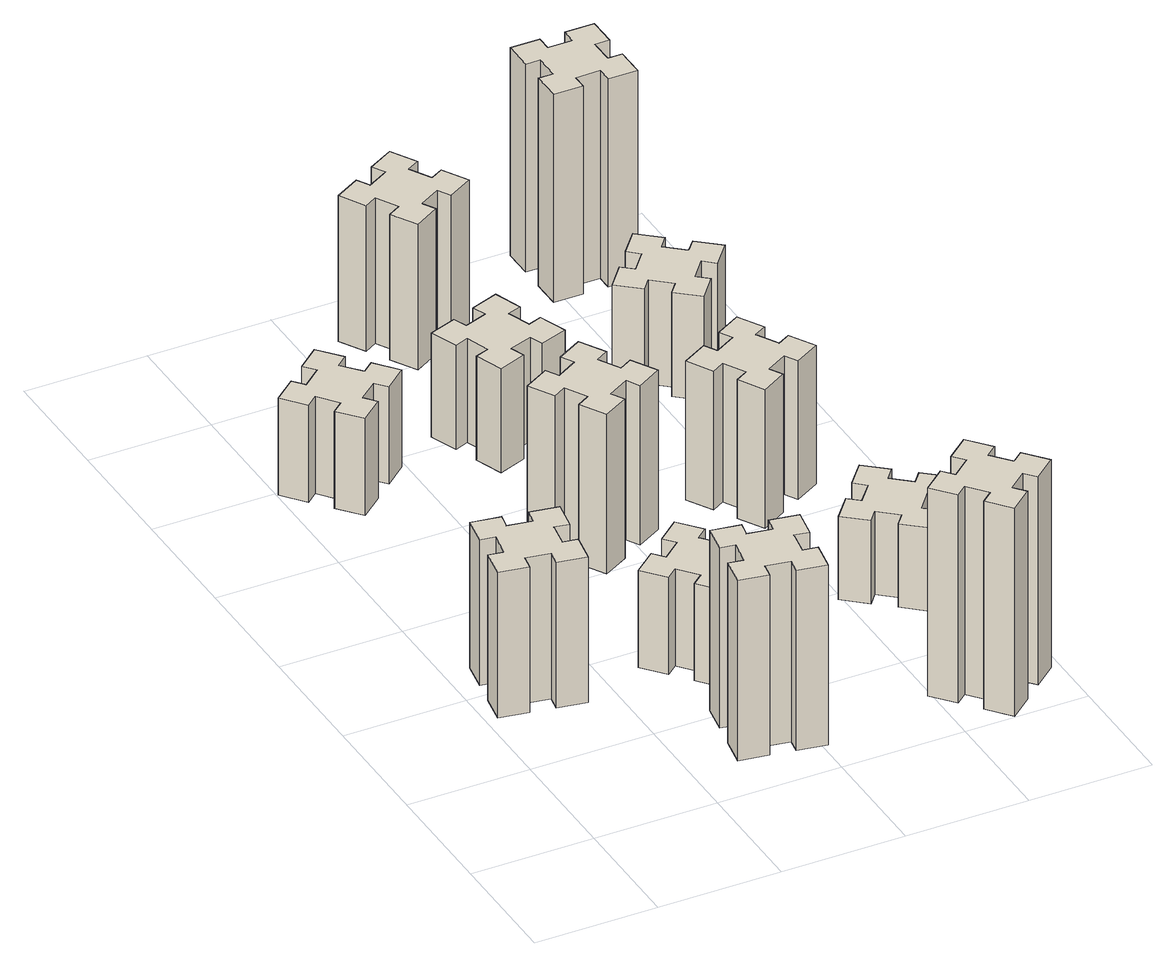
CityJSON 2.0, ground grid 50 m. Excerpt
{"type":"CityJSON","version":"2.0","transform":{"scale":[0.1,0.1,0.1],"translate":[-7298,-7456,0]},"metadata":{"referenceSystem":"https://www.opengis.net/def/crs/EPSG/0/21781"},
"CityObjects":{
"building1":{"type":"Building","attributes":{"class":"1000","function":"1000","usage":"1000","yearOfConstruction":2016,"roofType":"1000","measuredHeight":63,"storeysAboveGround":30,"storeysBelowGround":0},"geometry":[{"type":"Solid","lod":"1","boundaries":[[[[0,1,2,3,4,5,6,7,8,9,10,11,12,13,14,15,16,17,18,19]],[[17,16,20,21]],[[16,15,22,20]],[[15,14,23,22]],[[14,13,24,23]],[[13,12,25,24]],[[12,11,26,25]],[[11,10,27,26]],[[10,9,28,27]],[[9,8,29,28]],[[8,7,30,29]],[[7,6,31,30]],[[6,5,32,31]],[[5,4,33,32]],[[4,3,34,33]],[[3,2,35,34]],[[2,1,36,35]],[[1,0,37,36]],[[0,19,38,37]],[[19,18,39,38]],[[18,17,21,39]],[[24,25,26,27,28,29,30,31,32,33,34,35,36,37,38,39,21,20,22,23]]]]}]},
"building2":{"type":"Building","attributes":{"class":"1000","function":"1000","usage":"1000","yearOfConstruction":2016,"roofType":"1000","measuredHeight":42,"storeysAboveGround":30,"storeysBelowGround":0},"geometry":[{"type":"Solid","lod":"1","boundaries":[[[[40,41,42,43,44,45,46,47,48,49,50,51,52,53,54,55,56,57,58,59]],[[57,56,60,61]],[[56,55,62,60]],[[55,54,63,62]],[[54,53,64,63]],[[53,52,65,64]],[[52,51,66,65]],[[51,50,67,66]],[[50,49,68,67]],[[49,48,69,68]],[[48,47,70,69]],[[47,46,71,70]],[[46,45,72,71]],[[45,44,73,72]],[[44,43,74,73]],[[43,42,75,74]],[[42,41,76,75]],[[41,40,77,76]],[[40,59,78,77]],[[59,58,79,78]],[[58,57,61,79]],[[64,65,66,67,68,69,70,71,72,73,74,75,76,77,78,79,61,60,62,63]]]]}]},
"building3":{"type":"Building","attributes":{"class":"1000","function":"1000","usage":"1000","yearOfConstruction":2016,"roofType":"1000","measuredHeight":78,"storeysAboveGround":30,"storeysBelowGround":0},"geometry":[{"type":"Solid","lod":"1","boundaries":[[[[80,81,82,83,84,85,86,87,88,89,90,91,92,93,94,95,96,97,98,99]],[[97,96,100,101]],[[96,95,102,100]],[[95,94,103,102]],[[94,93,104,103]],[[93,92,105,104]],[[92,91,106,105]],[[91,90,107,106]],[[90,89,108,107]],[[89,88,109,108]],[[88,87,110,109]],[[87,86,111,110]],[[86,85,112,111]],[[85,84,113,112]],[[84,83,114,113]],[[83,82,115,114]],[[82,81,116,115]],[[81,80,117,116]],[[80,99,118,117]],[[99,98,119,118]],[[98,97,101,119]],[[104,105,106,107,108,109,110,111,112,113,114,115,116,117,118,119,101,100,102,103]]]]}]},
"building4":{"type":"Building","attributes":{"class":"1000","function":"1000","usage":"1000","yearOfConstruction":2016,"roofType":"1000","measuredHeight":42,"storeysAboveGround":30,"storeysBelowGround":0},"geometry":[{"type":"Solid","lod":"1","boundaries":[[[[120,121,122,123,124,125,126,127,128,129,130,131,132,133,134,135,136,137,138,139]],[[137,136,140,141]],[[136,135,142,140]],[[135,134,143,142]],[[134,133,144,143]],[[133,132,145,144]],[[132,131,146,145]],[[131,130,147,146]],[[130,129,148,147]],[[129,128,149,148]],[[128,127,150,149]],[[127,126,151,150]],[[126,125,152,151]],[[125,124,153,152]],[[124,123,154,153]],[[123,122,155,154]],[[122,121,156,155]],[[121,120,157,156]],[[120,139,158,157]],[[139,138,159,158]],[[138,137,141,159]],[[144,145,146,147,148,149,150,151,152,153,154,155,156,157,158,159,141,140,142,143]]]]}]},
"building5":{"type":"Building","attributes":{"class":"1000","function":"1000","usage":"1000","yearOfConstruction":2016,"roofType":"1000","measuredHeight":69,"storeysAboveGround":30,"storeysBelowGround":0},"geometry":[{"type":"Solid","lod":"1","boundaries":[[[[160,161,162,163,164,165,166,167,168,169,170,171,172,173,174,175,176,177,178,179]],[[177,176,180,181]],[[176,175,182,180]],[[175,174,183,182]],[[174,173,184,183]],[[173,172,185,184]],[[172,171,186,185]],[[171,170,187,186]],[[170,169,188,187]],[[169,168,189,188]],[[168,167,190,189]],[[167,166,191,190]],[[166,165,192,191]],[[165,164,193,192]],[[164,163,194,193]],[[163,162,195,194]],[[162,161,196,195]],[[161,160,197,196]],[[160,179,198,197]],[[179,178,199,198]],[[178,177,181,199]],[[184,185,186,187,188,189,190,191,192,193,194,195,196,197,198,199,181,180,182,183]]]]}]},
"building6":{"type":"Building","attributes":{"class":"1000","function":"1000","usage":"1000","yearOfConstruction":2016,"roofType":"1000","measuredHeight":45,"storeysAboveGround":30,"storeysBelowGround":0},"geometry":[{"type":"Solid","lod":"1","boundaries":[[[[200,201,202,203,204,205,206,207,208,209,210,211,212,213,214,215,216,217,218,219]],[[217,216,220,221]],[[216,215,222,220]],[[215,214,223,222]],[[214,213,224,223]],[[213,212,225,224]],[[212,211,226,225]],[[211,210,227,226]],[[210,209,228,227]],[[209,208,229,228]],[[208,207,230,229]],[[207,206,231,230]],[[206,205,232,231]],[[205,204,233,232]],[[204,203,234,233]],[[203,202,235,234]],[[202,201,236,235]],[[201,200,237,236]],[[200,219,238,237]],[[219,218,239,238]],[[218,217,221,239]],[[224,225,226,227,228,229,230,231,232,233,234,235,236,237,238,239,221,220,222,223]]]]}]},
"building7":{"type":"Building","attributes":{"class":"1000","function":"1000","usage":"1000","yearOfConstruction":2016,"roofType":"1000","measuredHeight":90,"storeysAboveGround":30,"storeysBelowGround":0},"geometry":[{"type":"Solid","lod":"1","boundaries":[[[[240,241,242,243,244,245,246,247,248,249,250,251,252,253,254,255,256,257,258,259]],[[257,256,260,261]],[[256,255,262,260]],[[255,254,263,262]],[[254,253,264,263]],[[253,252,265,264]],[[252,251,266,265]],[[251,250,267,266]],[[250,249,268,267]],[[249,248,269,268]],[[248,247,270,269]],[[247,246,271,270]],[[246,245,272,271]],[[245,244,273,272]],[[244,243,274,273]],[[243,242,275,274]],[[242,241,276,275]],[[241,240,277,276]],[[240,259,278,277]],[[259,258,279,278]],[[258,257,261,279]],[[264,265,266,267,268,269,270,271,272,273,274,275,276,277,278,279,261,260,262,263]]]]}]},
"building8":{"type":"Building","attributes":{"class":"1000","function":"1000","usage":"1000","yearOfConstruction":2016,"roofType":"1000","measuredHeight":63,"storeysAboveGround":30,"storeysBelowGround":0},"geometry":[{"type":"Solid","lod":"1","boundaries":[[[[280,281,282,283,284,285,286,287,288,289,290,291,292,293,294,295,296,297,298,299]],[[297,296,300,301]],[[296,295,302,300]],[[295,294,303,302]],[[294,293,304,303]],[[293,292,305,304]],[[292,291,306,305]],[[291,290,307,306]],[[290,289,308,307]],[[289,288,309,308]],[[288,287,310,309]],[[287,286,311,310]],[[286,285,312,311]],[[285,284,313,312]],[[284,283,314,313]],[[283,282,315,314]],[[282,281,316,315]],[[281,280,317,316]],[[280,299,318,317]],[[299,298,319,318]],[[298,297,301,319]],[[304,305,306,307,308,309,310,311,312,313,314,315,316,317,318,319,301,300,302,303]]]]}]},
"building9":{"type":"Building","attributes":{"class":"1000","function":"1000","usage":"1000","yearOfConstruction":2016,"roofType":"1000","measuredHeight":36,"storeysAboveGround":30,"storeysBelowGround":0},"geometry":[{"type":"Solid","lod":"1","boundaries":[[[[320,321,322,323,324,325,326,327,328,329,330,331,332,333,334,335,336,337,338,339]],[[337,336,340,341]],[[336,335,342,340]],[[335,334,343,342]],[[334,333,344,343]],[[333,332,345,344]],[[332,331,346,345]],[[331,330,347,346]],[[330,329,348,347]],[[329,328,349,348]],[[328,327,350,349]],[[327,326,351,350]],[[326,325,352,351]],[[325,324,353,352]],[[324,323,354,353]],[[323,322,355,354]],[[322,321,356,355]],[[321,320,357,356]],[[320,339,358,357]],[[339,338,359,358]],[[338,337,341,359]],[[344,345,346,347,348,349,350,351,352,353,354,355,356,357,358,359,341,340,342,343]]]]}]},
"building10":{"type":"Building","attributes":{"class":"1000","function":"1000","usage":"1000","yearOfConstruction":2016,"roofType":"1000","measuredHeight":60,"storeysAboveGround":30,"storeysBelowGround":0},"geometry":[{"type":"Solid","lod":"1","boundaries":[[[[360,361,362,363,364,365,366,367,368,369,370,371,372,373,374,375,376,377,378,379]],[[377,376,380,381]],[[376,375,382,380]],[[375,374,383,382]],[[374,373,384,383]],[[373,372,385,384]],[[372,371,386,385]],[[371,370,387,386]],[[370,369,388,387]],[[369,368,389,388]],[[368,367,390,389]],[[367,366,391,390]],[[366,365,392,391]],[[365,364,393,392]],[[364,363,394,393]],[[363,362,395,394]],[[362,361,396,395]],[[361,360,397,396]],[[360,379,398,397]],[[379,378,399,398]],[[378,377,381,399]],[[384,385,386,387,388,389,390,391,392,393,394,395,396,397,398,399,381,380,382,383]]]]}]},
"building11":{"type":"Building","attributes":{"class":"1000","function":"1000","usage":"1000","yearOfConstruction":2016,"roofType":"1000","measuredHeight":45,"storeysAboveGround":30,"storeysBelowGround":0},"geometry":[{"type":"Solid","lod":"1","boundaries":[[[[400,401,402,403,404,405,406,407,408,409,410,411,412,413,414,415,416,417,418,419]],[[417,416,420,421]],[[416,415,422,420]],[[415,414,423,422]],[[414,413,424,423]],[[413,412,425,424]],[[412,411,426,425]],[[411,410,427,426]],[[410,409,428,427]],[[409,408,429,428]],[[408,407,430,429]],[[407,406,431,430]],[[406,405,432,431]],[[405,404,433,432]],[[404,403,434,433]],[[403,402,435,434]],[[402,401,436,435]],[[401,400,437,436]],[[400,419,438,437]],[[419,418,439,438]],[[418,417,421,439]],[[424,425,426,427,428,429,430,431,432,433,434,435,436,437,438,439,421,420,422,423]]]]}]},
"building12":{"type":"Building","attributes":{"class":"1000","function":"1000","usage":"1000","yearOfConstruction":2016,"roofType":"1000","measuredHeight":90,"storeysAboveGround":30,"storeysBelowGround":0},"geometry":[{"type":"Solid","lod":"1","boundaries":[[[[440,441,442,443,444,445,446,447,448,449,450,451,452,453,454,455,456,457,458,459]],[[457,456,460,461]],[[456,455,462,460]],[[455,454,463,462]],[[454,453,464,463]],[[453,452,465,464]],[[452,451,466,465]],[[451,450,467,466]],[[450,449,468,467]],[[449,448,469,468]],[[448,447,470,469]],[[447,446,471,470]],[[446,445,472,471]],[[445,444,473,472]],[[444,443,474,473]],[[443,442,475,474]],[[442,441,476,475]],[[441,440,477,476]],[[440,459,478,477]],[[459,458,479,478]],[[458,457,461,479]],[[464,465,466,467,468,469,470,471,472,473,474,475,476,477,478,479,461,460,462,463]]]]}]}
},
"vertices":[
[345,917,0],[362,1015,0],[421,1005,0],[442,1123,0],[324,1144,0],[314,1085,0],[215,1102,0],[226,1161,0],[107,1182,0],[87,1064,0],[146,1054,0],[128,955,0],[69,966,0],[48,847,0],[167,827,0],[177,886,0],[275,868,0],[265,809,0],[383,788,0],[404,907,0],[275,868,630],[265,809,630],[177,886,630],[167,827,630],[48,847,630],[69,966,630],[128,955,630],[146,1054,630],[87,1064,630],[107,1182,630],[226,1161,630],[215,1102,630],[314,1085,630],[324,1144,630],[442,1123,630],[421,1005,630],[362,1015,630],[345,917,630],[404,907,630],[383,788,630],
[278,2349,0],[354,2413,0],[393,2367,0],[485,2444,0],[408,2536,0],[362,2498,0],[297,2574,0],[343,2613,0],[266,2705,0],[174,2628,0],[213,2582,0],[136,2517,0],[98,2563,0],[6,2486,0],[83,2394,0],[129,2433,0],[193,2356,0],[147,2318,0],[224,2226,0],[316,2303,0],[193,2356,420],[147,2318,420],[129,2433,420],[83,2394,420],[6,2486,420],[98,2563,420],[136,2517,420],[213,2582,420],[174,2628,420],[266,2705,420],[343,2613,420],[297,2574,420],[362,2498,420],[408,2536,420],[485,2444,420],[393,2367,420],[354,2413,420],[278,2349,420],[316,2303,420],[224,2226,420],
[786,414,0],[768,315,0],[709,326,0],[688,207,0],[807,187,0],[817,246,0],[915,228,0],[905,169,0],[1023,148,0],[1044,267,0],[985,277,0],[1002,375,0],[1061,365,0],[1082,483,0],[964,504,0],[954,445,0],[855,462,0],[866,521,0],[747,542,0],[727,424,0],[855,462,780],[866,521,780],[954,445,780],[964,504,780],[1082,483,780],[1061,365,780],[1002,375,780],[985,277,780],[1044,267,780],[1023,148,780],[905,169,780],[915,228,780],[817,246,780],[807,187,780],[688,207,780],[709,326,780],[768,315,780],[786,414,780],[727,424,780],[747,542,780],
[918,769,0],[994,833,0],[1033,787,0],[1125,864,0],[1048,956,0],[1002,918,0],[937,994,0],[983,1033,0],[906,1125,0],[814,1048,0],[853,1002,0],[776,937,0],[738,983,0],[646,906,0],[723,814,0],[769,853,0],[833,776,0],[787,738,0],[864,646,0],[956,723,0],[833,776,420],[787,738,420],[769,853,420],[723,814,420],[646,906,420],[738,983,420],[776,937,420],[853,1002,420],[814,1048,420],[906,1125,420],[983,1033,420],[937,994,420],[1002,918,420],[1048,956,420],[1125,864,420],[1033,787,420],[994,833,420],[918,769,420],[956,723,420],[864,646,420],
[897,1605,0],[984,1655,0],[1014,1603,0],[1118,1663,0],[1058,1767,0],[1006,1737,0],[956,1824,0],[1008,1854,0],[948,1958,0],[844,1898,0],[874,1846,0],[787,1796,0],[757,1848,0],[653,1788,0],[713,1684,0],[765,1714,0],[815,1627,0],[763,1597,0],[823,1493,0],[927,1553,0],[815,1627,690],[763,1597,690],[765,1714,690],[713,1684,690],[653,1788,690],[757,1848,690],[787,1796,690],[874,1846,690],[844,1898,690],[948,1958,690],[1008,1854,690],[956,1824,690],[1006,1737,690],[1058,1767,690],[1118,1663,690],[1014,1603,690],[984,1655,690],[897,1605,690],[927,1553,690],[823,1493,690],
[876,2345,0],[970,2379,0],[990,2323,0],[1103,2364,0],[1062,2477,0],[1006,2456,0],[972,2550,0],[1028,2570,0],[987,2683,0],[874,2642,0],[895,2586,0],[801,2552,0],[780,2608,0],[667,2567,0],[709,2454,0],[765,2475,0],[799,2381,0],[743,2360,0],[784,2247,0],[897,2289,0],[799,2381,450],[743,2360,450],[765,2475,450],[709,2454,450],[667,2567,450],[780,2608,450],[801,2552,450],[895,2586,450],[874,2642,450],[987,2683,450],[1028,2570,450],[972,2550,450],[1006,2456,450],[1062,2477,450],[1103,2364,450],[990,2323,450],[970,2379,450],[876,2345,450],[897,2289,450],[784,2247,450],
[1758,129,0],[1834,193,0],[1873,147,0],[1965,224,0],[1888,316,0],[1842,278,0],[1777,354,0],[1823,393,0],[1746,485,0],[1654,408,0],[1693,362,0],[1616,297,0],[1578,343,0],[1486,266,0],[1563,174,0],[1609,213,0],[1673,136,0],[1627,98,0],[1704,6,0],[1796,83,0],[1673,136,900],[1627,98,900],[1609,213,900],[1563,174,900],[1486,266,900],[1578,343,900],[1616,297,900],[1693,362,900],[1654,408,900],[1746,485,900],[1823,393,900],[1777,354,900],[1842,278,900],[1888,316,900],[1965,224,900],[1873,147,900],[1834,193,900],[1758,129,900],[1796,83,900],[1704,6,900],
[1006,3217,0],[956,3304,0],[1008,3334,0],[948,3438,0],[844,3378,0],[874,3326,0],[787,3276,0],[757,3328,0],[653,3268,0],[713,3164,0],[765,3194,0],[815,3107,0],[763,3077,0],[823,2973,0],[927,3033,0],[897,3085,0],[984,3135,0],[1014,3083,0],[1118,3143,0],[1058,3247,0],[984,3135,630],[1014,3083,630],[897,3085,630],[927,3033,630],[823,2973,630],[763,3077,630],[815,3107,630],[765,3194,630],[713,3164,630],[653,3268,630],[757,3328,630],[787,3276,630],[874,3326,630],[844,3378,630],[948,3438,630],[1008,3334,630],[956,3304,630],[1006,3217,630],[1058,3247,630],[1118,3143,630],
[1777,876,0],[1842,953,0],[1888,914,0],[1965,1006,0],[1873,1083,0],[1834,1037,0],[1758,1102,0],[1796,1148,0],[1704,1225,0],[1627,1133,0],[1673,1094,0],[1609,1018,0],[1563,1056,0],[1486,964,0],[1578,887,0],[1616,933,0],[1693,869,0],[1654,823,0],[1746,746,0],[1823,838,0],[1693,869,360],[1654,823,360],[1616,933,360],[1578,887,360],[1486,964,360],[1563,1056,360],[1609,1018,360],[1673,1094,360],[1627,1133,360],[1704,1225,360],[1796,1148,360],[1758,1102,360],[1834,1037,360],[1873,1083,360],[1965,1006,360],[1888,914,360],[1842,953,360],[1777,876,360],[1823,838,360],[1746,746,360],
[1514,1846,0],[1427,1796,0],[1397,1848,0],[1293,1788,0],[1353,1684,0],[1405,1714,0],[1455,1627,0],[1403,1597,0],[1463,1493,0],[1567,1553,0],[1537,1605,0],[1624,1655,0],[1654,1603,0],[1758,1663,0],[1698,1767,0],[1646,1737,0],[1596,1824,0],[1648,1854,0],[1588,1958,0],[1484,1898,0],[1596,1824,600],[1648,1854,600],[1646,1737,600],[1698,1767,600],[1758,1663,600],[1654,1603,600],[1624,1655,600],[1537,1605,600],[1567,1553,600],[1463,1493,600],[1403,1597,600],[1455,1627,600],[1405,1714,600],[1353,1684,600],[1293,1788,600],[1397,1848,600],[1427,1796,600],[1514,1846,600],[1484,1898,600],[1588,1958,600],
[1734,2617,0],[1658,2682,0],[1696,2728,0],[1604,2805,0],[1527,2713,0],[1573,2674,0],[1509,2598,0],[1463,2636,0],[1386,2544,0],[1478,2467,0],[1516,2513,0],[1593,2449,0],[1554,2403,0],[1646,2326,0],[1723,2418,0],[1677,2456,0],[1742,2533,0],[1788,2494,0],[1865,2586,0],[1773,2663,0],[1742,2533,450],[1788,2494,450],[1677,2456,450],[1723,2418,450],[1646,2326,450],[1554,2403,450],[1593,2449,450],[1516,2513,450],[1478,2467,450],[1386,2544,450],[1463,2636,450],[1509,2598,450],[1573,2674,450],[1527,2713,450],[1604,2805,450],[1696,2728,450],[1658,2682,450],[1734,2617,450],[1773,2663,450],[1865,2586,450],
[1575,3195,0],[1675,3195,0],[1675,3135,0],[1795,3135,0],[1795,3255,0],[1735,3255,0],[1735,3355,0],[1795,3355,0],[1795,3475,0],[1675,3475,0],[1675,3415,0],[1575,3415,0],[1575,3475,0],[1455,3475,0],[1455,3355,0],[1515,3355,0],[1515,3255,0],[1455,3255,0],[1455,3135,0],[1575,3135,0],[1515,3255,900],[1455,3255,900],[1515,3355,900],[1455,3355,900],[1455,3475,900],[1575,3475,900],[1575,3415,900],[1675,3415,900],[1675,3475,900],[1795,3475,900],[1795,3355,900],[1735,3355,900],[1735,3255,900],[1795,3255,900],[1795,3135,900],[1675,3135,900],[1675,3195,900],[1575,3195,900],[1575,3135,900],[1455,3135,900]
]}
